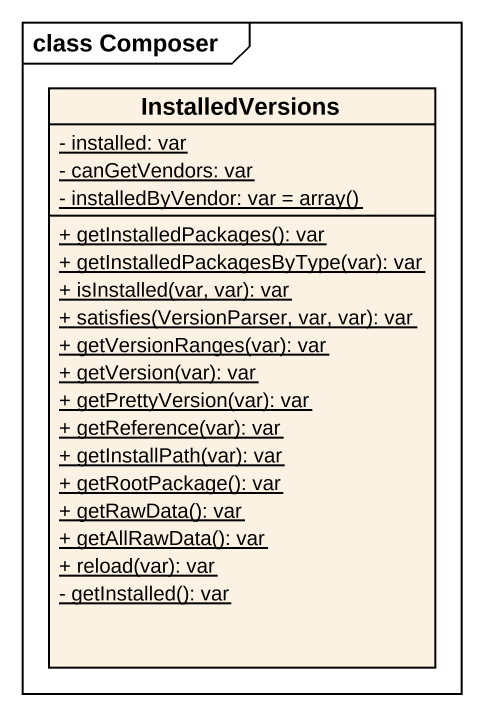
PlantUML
@startuml
mainframe class Composer
hide circle
hide empty members
skinparam classAttributeIconSize 0
class InstalledVersions {
  {static} - installed: var
  {static} - canGetVendors: var
  {static} {field} - installedByVendor: var = array()
  {static} + getInstalledPackages(): var
  {static} + getInstalledPackagesByType(var): var
  {static} + isInstalled(var, var): var
  {static} + satisfies(VersionParser, var, var): var
  {static} + getVersionRanges(var): var
  {static} + getVersion(var): var
  {static} + getPrettyVersion(var): var
  {static} + getReference(var): var
  {static} + getInstallPath(var): var
  {static} + getRootPackage(): var
  {static} + getRawData(): var
  {static} + getAllRawData(): var
  {static} + reload(var): var
  {static} - getInstalled(): var
}
@enduml
